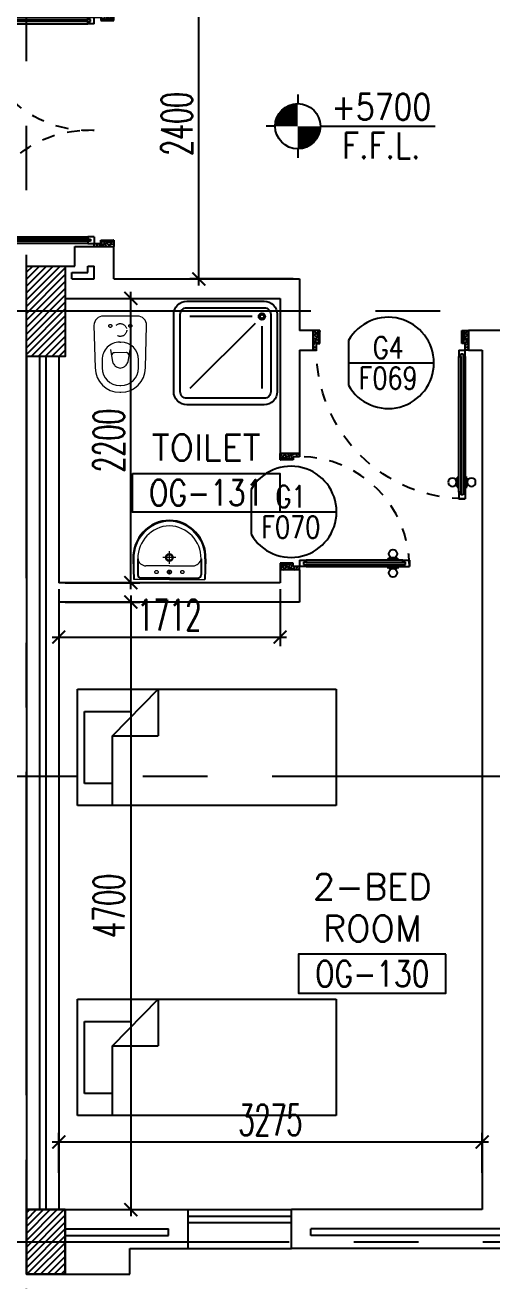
# Model space of a CAD drawing. Extents: x 276011.4 to 276105.3, y 57291.9 to 57371.4.
# Drawn here: x 276062.41 to 276066.02, y 57298.46 to 57308.18 of the extents above; entities that cross this region are included whole.
import ezdxf
from ezdxf.enums import TextEntityAlignment as Align

# ---------------------------------------------------------------- set-up
doc = ezdxf.new("R2010")
doc.units = 0
doc.header["$MEASUREMENT"] = 0
doc.header["$PDMODE"] = 34
for name, pattern in [('CENTERX2', [4, 2.5, -0.5, 0.5, -0.5]), ('DASHED', [0.75, 0.5, -0.25]), ('HIDDEN', [0.375, 0.25, -0.125]), ('HIDDEN2', [0.1875, 0.125, -0.0625])]:
    doc.linetypes.add(name, pattern=pattern)
doc.layers.get('0').update_dxf_attribs({"linetype": 'CONTINUOUS'})
doc.layers.get('DEFPOINTS').update_dxf_attribs({"linetype": 'CONTINUOUS'})
for name, color, linetype in [('AX-DIM', 4, 'CONTINUOUS'), ('AXES', 11, 'CENTERX2'), ('COL', 5, 'CONTINUOUS'), ('DIM', 4, 'CONTINUOUS'), ('DOOR', 7, 'CONTINUOUS'), ('DOOR-CR', 2, 'CONTINUOUS'), ('DOOR-NO', 3, 'CONTINUOUS'), ('FIX', 3, 'CONTINUOUS'), ('FUR', 4, 'CONTINUOUS'), ('HAT', 8, 'CONTINUOUS'), ('INSUL', 4, 'CONTINUOUS'), ('LEV-PL', 3, 'CONTINUOUS'), ('RM-BOX', 4, 'CONTINUOUS'), ('RM-NAME', 2, 'CONTINUOUS'), ('RM-NO', 2, 'CONTINUOUS'), ('WALL', 2, 'CONTINUOUS'), ('WIN', 3, 'CONTINUOUS')]:
    doc.layers.add(name, color=color, linetype=linetype)
doc.styles.add('ROMANS', font='ROMANS.shx', dxfattribs={"width": 0.6})
doc.styles.add('S', font='ROMANS.SHX')
doc.dimstyles.new('STANDARD in', dxfattribs={"dimtxt": 0.24, "dimasz": 0.1, "dimexe": 0.07, "dimexo": 0.05, "dimgap": 0.05, "dimtad": 1, "dimdec": 0, "dimlfac": 1000, "dimzin": 0, "dimdsep": 46, "dimtxsty": 'ROMANS', "dimblk": 'ARCHTICK', "dimcen": 0.05, "dimdle": 0.05, "dimclrd": 4, "dimclre": 4, "dimclrt": 2, "dimadec": 0, "dimazin": 0, "dimtfac": 1, "dimtdec": 0, "dimtmove": 2, "dimatfit": 3, "dimfxl": 0, "dimtolj": 1, "dimtzin": 0, "dimarcsym": 0})

# ---------------------------------------------------------------- blocks, each defined once
blk = doc.blocks.new('_ARCHTICK')
at = {"color": 0, "linetype": 'ByBlock', "const_width": 0.15}
blk.add_lwpolyline([(-0.5, -0.5), (0.5, 0.5)], dxfattribs=at)
blk = doc.blocks.new('*D594')
at = {"layer": 'AX-DIM', "color": 4, "lineweight": -2, "ltscale": 0.3}
for p, q in [((276103.9155, 57298.5629), (276103.9155, 57293.2379)), ((276103.2655, 57298.5129), (276103.9855, 57298.5129)), ((276061.3205, 57293.2879), (276103.9855, 57293.2879))]:
    blk.add_line(p, q, dxfattribs=at)
at = {"layer": 'DEFPOINTS', "color": 0, "ltscale": 0.3}
for p in [(276103.2155, 57298.5129), (276061.2705, 57293.2879), (276103.9155, 57293.2879)]:
    blk.add_point(p, dxfattribs=at)
at = {"layer": 'AX-DIM', "color": 4, "lineweight": -2, "ltscale": 0.3, "xscale": 0.1, "yscale": 0.1, "zscale": 0.1}
for p, rotation in [((276103.9155, 57298.5129), 90), ((276103.9155, 57293.2879), 270)]:
    blk.add_blockref('_ARCHTICK', p, dxfattribs=dict(at, rotation=rotation))
at = {"layer": 'AX-DIM', "color": 2, "ltscale": 0.3, "insert": (276103.7455, 57295.9004), "char_height": 0.24, "attachment_point": 5, "rotation": 90, "style": 'ROMANS'}
blk.add_mtext('\\A1;5225', dxfattribs=at)
blk = doc.blocks.new('LEV1')
at = {"layer": 'LEV-PL'}
for p, q in [((0, 245), (0, 175)), ((-175, 0), (-245, 0)), ((175, 0), (1061.3, 0)), ((0, -175), (0, -245))]:
    blk.add_line(p, q, dxfattribs=at)
at = {"layer": 'LEV-PL', "const_width": 175}
for points in [[(-87.5, 0, -0.414214), (0, 87.5, -1)], [(87.5, 0, -0.414214), (0, -87.5, -1)]]:
    blk.add_lwpolyline(points, format="xyb", dxfattribs=at)
at = {"layer": 'LEV-PL'}
blk.add_circle((0, 0), 175, dxfattribs=at)
at = {"layer": 'LEV-PL', "color": 4, "style": 'S', "width": 0.85}
for tag, p in [('+0000', (646.1, 50)), ('F.F.L.', (646.1, -250))]:
    blk.add_attdef(tag, text='', height=200, dxfattribs=at).set_placement(p, align=Align.CENTER)
blk = doc.blocks.new('DOOR100')
at = {"layer": 'DOOR', "color": 0, "linetype": 'ByBlock'}
for p, q in [((-25, 1300), (-75, 1300)), ((-75, 1300), (-25, 1300)), ((-75, 1250), (-75, 1300)), ((-42, 1270), (-58, 1270)), ((-58, 1250), (-58, 1270)), ((-42, 1250), (-42, 1270)), ((-25, 1250), (-25, 1300)), ((-82.2, 1205), (-91.2, 1205)), ((-91.2, 1205), (-91.2, 1140.2)), ((-75, 1217.6), (-82.2, 1217.6)), ((-82.2, 1127.6), (-82.2, 1217.6)), ((-82.2, 1205), (-82.2, 1140.2)), ((-58, 1250), (-75, 1250)), ((-25, 1250), (-42, 1250)), ((-25, 1217.6), (-17.8, 1217.6)), ((-17.8, 1127.6), (-17.8, 1217.6)), ((-17.8, 1205), (-8.8, 1205)), ((-17.8, 1205), (-17.8, 1140.2)), ((-8.8, 1205), (-8.8, 1140.2)), ((-82.2, 1140.2), (-91.2, 1140.2)), ((-75, 1127.6), (-82.2, 1127.6)), ((-25, 1127.6), (-17.8, 1127.6)), ((-17.8, 1140.2), (-8.8, 1140.2)), ((-75, 200), (-58, 200)), ((-75, 150), (-75, 200)), ((-58, 200), (-58, 180)), ((-42, 200), (-25, 200)), ((-42, 180), (-42, 200)), ((-25, 200), (-25, 150)), ((-1200, 0), (-1200, 150)), ((-1200, 150), (-1175, 150)), ((-1200, 150), (-1200, 0)), ((-1175, 150), (-1175, 100)), ((-1175, 100), (-1150, 100)), ((-1150, 100), (-1150, 0)), ((-75, 150), (-25, 150)), ((-58, 180), (-42, 180)), ((-50, 100), (-50, 0)), ((-25, 100), (-50, 100)), ((0, 150), (-25, 150)), ((-25, 150), (-25, 100)), ((0, 150), (0, 0)), ((-1150, 0), (-1200, 0)), ((-50, 0), (0, 0))]:
    blk.add_line(p, q, dxfattribs=at)
at = {"layer": 'DOOR', "linetype": 'ByBlock'}
for p, q in [((-75, 1250), (-75, 200)), ((-58, 200), (-58, 1250)), ((-42, 200), (-42, 1250)), ((-25, 200), (-25, 1250)), ((0, 0), (0, 150))]:
    blk.add_line(p, q, dxfattribs=at)
at = {"layer": 'DOOR', "color": 9, "linetype": 'ByBlock'}
for p, q in [((-1150, 0), (-1200, 113.7)), ((-1150, 0), (-1163.4, 100)), ((-50, 0), (0, 113.7)), ((-50, 0), (-36.6, 100)), ((-1150, 0), (-1200, 40.1)), ((-50, 0), (0, 40.1))]:
    blk.add_line(p, q, dxfattribs=at)
at = {"layer": 'DOOR', "color": 0, "linetype": 'ByBlock'}
for centre in [(-123.5, 1172.6), (23.5, 1172.6)]:
    blk.add_circle(centre, 32.4, dxfattribs=at)
at = {"layer": 'DOOR', "linetype": 'HIDDEN', "ltscale": 0.5}
blk.add_arc((-25, 150), 1150, 89.99998, 180.00006, dxfattribs=at)
at = {"layer": 'DOOR', "color": 9, "linetype": 'ByBlock'}
for centre, radius, start, end in [((-1150, 0), 154.4, 103.71423, 108.89471), ((-1150, 0), 134.4, 100.71998, 111.84015), ((-50, 0), 134.4, 68.15985, 79.28002), ((-50, 0), 114.4, 64.08384, 77.37743), ((-50, 0), 154.4, 71.10529, 76.28577), ((-1150, 0), 94.4, 90, 121.98181), ((-1150, 0), 74.4, 90, 132.22357), ((-1150, 0), 54.4, 90, 156.79262), ((-1150, 0), 34.4, 90, 180), ((-1150, 0), 14.4, 90, 180), ((-50, 0), 94.4, 58.01819, 90), ((-50, 0), 74.4, 47.77643, 90), ((-50, 0), 54.4, 23.20738, 90), ((-50, 0), 34.4, 0, 90), ((-50, 0), 14.4, 0, 90)]:
    blk.add_arc(centre, radius, start, end, dxfattribs=at)
blk = doc.blocks.new('DOOR90')
at = {"layer": 'DOOR', "color": 0, "linetype": 'ByBlock'}
for p, q in [((-150, 0), (-150, -25)), ((-150, 0), (0, 0)), ((0, -50), (0, 0)), ((-1000, -25), (-1000, -75)), ((-1000, -75), (-1000, -25)), ((-950, -25), (-1000, -25)), ((-950, -75), (-1000, -75)), ((-970, -42), (-970, -58)), ((-950, -42), (-970, -42)), ((-950, -58), (-970, -58)), ((-950, -25), (-950, -42)), ((-950, -58), (-950, -75)), ((-917.6, -25), (-917.6, -17.8)), ((-827.6, -17.8), (-917.6, -17.8)), ((-917.6, -75), (-917.6, -82.2)), ((-827.6, -82.2), (-917.6, -82.2)), ((-905, -17.8), (-905, -8.8)), ((-905, -8.8), (-840.2, -8.8)), ((-905, -17.8), (-840.2, -17.8)), ((-905, -82.2), (-905, -91.2)), ((-905, -82.2), (-840.2, -82.2)), ((-905, -91.2), (-840.2, -91.2)), ((-840.2, -17.8), (-840.2, -8.8)), ((-840.2, -82.2), (-840.2, -91.2)), ((-827.6, -25), (-827.6, -17.8)), ((-827.6, -75), (-827.6, -82.2)), ((-200, -42), (-200, -25)), ((-200, -25), (-150, -25)), ((-180, -42), (-200, -42)), ((-200, -75), (-200, -58)), ((-200, -58), (-180, -58)), ((-150, -75), (-200, -75)), ((-180, -58), (-180, -42)), ((-150, -75), (-150, -25)), ((-150, -25), (-100, -25)), ((-100, -25), (-100, -50)), ((-100, -50), (0, -50)), ((-100, -850), (0, -850)), ((-100, -875), (-100, -850)), ((0, -850), (0, -900)), ((-150, -900), (-150, -875)), ((-150, -875), (-100, -875)), ((0, -900), (-150, -900)), ((-150, -900), (0, -900))]:
    blk.add_line(p, q, dxfattribs=at)
at = {"layer": 'DOOR', "color": 9, "linetype": 'ByBlock'}
for p, q in [((0, -50), (-113.7, 0)), ((0, -50), (-40.1, 0)), ((0, -50), (-100, -36.6)), ((0, -850), (-113.7, -900)), ((0, -850), (-100, -863.4)), ((0, -850), (-40.1, -900))]:
    blk.add_line(p, q, dxfattribs=at)
at = {"layer": 'DOOR', "linetype": 'ByBlock'}
for p, q in [((-200, -25), (-950, -25)), ((-200, -42), (-950, -42)), ((-200, -58), (-950, -58)), ((-950, -75), (-200, -75))]:
    blk.add_line(p, q, dxfattribs=at)
at = {"layer": 'DOOR', "color": 0, "linetype": 'ByBlock'}
for centre in [(-872.6, 23.5), (-872.6, -123.5)]:
    blk.add_circle(centre, 32.4, dxfattribs=at)
at = {"layer": 'DOOR', "color": 9, "linetype": 'ByBlock'}
for centre, radius, start, end in [((0, -50), 154.4, 161.10529, 166.28577), ((0, -50), 134.4, 158.15985, 169.28002), ((0, -50), 94.4, 148.01819, 180), ((0, -50), 74.4, 137.77643, 180), ((0, -50), 114.4, 154.08384, 167.37743), ((0, -50), 54.4, 113.20738, 180), ((0, -50), 34.4, 90, 180), ((0, -50), 14.4, 90, 180), ((0, -850), 94.4, 180, 211.98181), ((0, -850), 74.4, 180, 222.22357), ((0, -850), 54.4, 180, 246.79262), ((0, -850), 34.4, 180, 270), ((0, -850), 14.4, 180, 270), ((0, -850), 154.4, 193.71423, 198.89471), ((0, -850), 134.4, 190.71998, 201.84015)]:
    blk.add_arc(centre, radius, start, end, dxfattribs=at)
at = {"layer": 'DOOR', "linetype": 'HIDDEN', "ltscale": 0.5}
blk.add_arc((-150, -25), 850, 180, 270, dxfattribs=at)
blk = doc.blocks.new('DD1')
at = {"layer": 'DOOR-CR'}
blk.add_line((-307.6, 0), (352.8, 0), dxfattribs=at)
blk.add_lwpolyline([(-307.6, -172.9, 3.820224), (-307.6, 172.9)], format="xyb", close=True, dxfattribs=at)
at = {"layer": 'DOOR-NO', "color": 255, "style": 'ROMANS', "width": 0.8}
for tag, p in [('G', (0, 183.5)), ('000', (0, -141.4))]:
    blk.add_attdef(tag, text='', height=204, dxfattribs=at).set_placement(p, align=Align.MIDDLE)
blk = doc.blocks.new('RM1')
at = {"layer": 'RM-BOX'}
blk.add_lwpolyline([(569.9, -200), (-569.9, -200), (-569.9, -500), (569.9, -500)], close=True, dxfattribs=at)
at = {"layer": 'RM-NAME', "style": 'ROMANS'}
for tag, p in [('ROOMNAME1', (0, 323.8)), ('ROOMNAME2', (0, 0))]:
    blk.add_attdef(tag, text='', height=200, dxfattribs=at).set_placement(p, align=Align.MIDDLE)
at = {"layer": 'RM-NO', "style": 'ROMANS', "width": 0.8}
blk.add_attdef('ROOMNO', text='', height=200, dxfattribs=at).set_placement((0, -350), align=Align.MIDDLE)
blk = doc.blocks.new('C11')
at = {"layer": 'HAT'}
h = blk.add_hatch(dxfattribs=at)
h.set_pattern_fill('ANSI31', color=256, scale=300, style=0)
h.set_pattern_definition([(45, (-248556.182, -75061.005), (-26.5165043, 26.5165043), [])])
h.paths.add_polyline_path([(300, 700), (0, 700), (0, 350), (300, 350)])
h.paths.add_polyline_path([(300, 350), (0, 350), (0, 0), (300, 0)])
at = {"layer": 'COL'}
blk.add_lwpolyline([(300, 700), (300, 0), (0, 0), (0, 700)], close=True, dxfattribs=at)
blk = doc.blocks.new('C-300')
at = {"layer": 'HAT', "linetype": 'ByBlock', "ltscale": 0.3}
h = blk.add_hatch(dxfattribs=at)
h.set_pattern_fill('ANSI31', color=8, scale=300, style=0)
h.set_pattern_definition([(45, (-258496.182, -82361.005), (-26.5165043, 26.5165043), [])])
h.paths.add_polyline_path([(300, 500), (0, 500), (0, 250), (300, 250)])
h.paths.add_polyline_path([(300, 250), (0, 250), (0, 0), (300, 0)])
at = {"layer": 'COL'}
blk.add_lwpolyline([(0, 500), (300, 500), (300, 0), (0, 0)], close=True, dxfattribs=at)
blk = doc.blocks.new('*D172')
at = {"layer": 'DEFPOINTS', "color": 0, "linetype": 'ByBlock', "ltscale": 0.3}
for p in [(276062.6655, 57303.7129), (276062.8819, 57299.0129), (276063.223, 57299.0129)]:
    blk.add_point(p, dxfattribs=at)
at = {"layer": 'DIM', "color": 4, "linetype": 'ByBlock', "lineweight": -2, "ltscale": 0.3}
for p, q in [((276062.7155, 57303.7129), (276063.293, 57303.7129)), ((276063.223, 57303.7629), (276063.223, 57298.9629)), ((276062.9319, 57299.0129), (276063.293, 57299.0129))]:
    blk.add_line(p, q, dxfattribs=at)
at = {"layer": 'DIM', "color": 4, "linetype": 'ByBlock', "lineweight": -2, "ltscale": 0.3, "xscale": 0.1, "yscale": 0.1, "zscale": 0.1}
for p, rotation in [((276063.223, 57303.7129), 90), ((276063.223, 57299.0129), 270)]:
    blk.add_blockref('_ARCHTICK', p, dxfattribs=dict(at, rotation=rotation))
at = {"layer": 'DIM', "color": 2, "linetype": 'ByBlock', "ltscale": 0.3, "insert": (276063.053, 57301.3629), "char_height": 0.24, "attachment_point": 5, "rotation": 90, "style": 'ROMANS'}
blk.add_mtext('\\A1;4700', dxfattribs=at)
blk = doc.blocks.new('*D171')
at = {"layer": 'DEFPOINTS', "color": 0, "linetype": 'ByBlock', "ltscale": 0.3}
for p in [(276065.9405, 57299.5361), (276062.6655, 57299.2483), (276065.9405, 57299.2483)]:
    blk.add_point(p, dxfattribs=at)
at = {"layer": 'DIM', "color": 4, "linetype": 'ByBlock', "lineweight": -2, "ltscale": 0.3}
for p, q in [((276062.6155, 57299.5361), (276065.9905, 57299.5361)), ((276062.6655, 57299.2983), (276062.6655, 57299.6061)), ((276065.9405, 57299.2983), (276065.9405, 57299.6061))]:
    blk.add_line(p, q, dxfattribs=at)
at = {"layer": 'DIM', "color": 4, "linetype": 'ByBlock', "lineweight": -2, "ltscale": 0.3, "xscale": 0.1, "yscale": 0.1, "zscale": 0.1, "rotation": 180}
blk.add_blockref('_ARCHTICK', (276062.6655, 57299.5361), dxfattribs=at)
at = {"layer": 'DIM', "color": 4, "linetype": 'ByBlock', "lineweight": -2, "ltscale": 0.3, "xscale": 0.1, "yscale": 0.1, "zscale": 0.1}
blk.add_blockref('_ARCHTICK', (276065.9405, 57299.5361), dxfattribs=at)
at = {"layer": 'DIM', "color": 2, "linetype": 'ByBlock', "ltscale": 0.3, "insert": (276064.303, 57299.7061), "char_height": 0.24, "attachment_point": 5, "style": 'ROMANS'}
blk.add_mtext('\\A1;3275', dxfattribs=at)
blk = doc.blocks.new('*D170')
at = {"layer": 'DEFPOINTS', "color": 0, "linetype": 'ByBlock', "ltscale": 0.3}
for p in [(276062.9191, 57306.0629), (276063.223, 57306.0629), (276062.6655, 57303.8629)]:
    blk.add_point(p, dxfattribs=at)
at = {"layer": 'DIM', "color": 4, "linetype": 'ByBlock', "lineweight": -2, "ltscale": 0.3}
for p, q in [((276062.9691, 57306.0629), (276063.293, 57306.0629)), ((276063.223, 57303.8129), (276063.223, 57306.1129)), ((276062.7155, 57303.8629), (276063.293, 57303.8629))]:
    blk.add_line(p, q, dxfattribs=at)
at = {"layer": 'DIM', "color": 4, "linetype": 'ByBlock', "lineweight": -2, "ltscale": 0.3, "xscale": 0.1, "yscale": 0.1, "zscale": 0.1}
for p, rotation in [((276063.223, 57306.0629), 90), ((276063.223, 57303.8629), 270)]:
    blk.add_blockref('_ARCHTICK', p, dxfattribs=dict(at, rotation=rotation))
at = {"layer": 'DIM', "color": 2, "linetype": 'ByBlock', "ltscale": 0.3, "insert": (276063.053, 57304.9629), "char_height": 0.24, "attachment_point": 5, "rotation": 90, "style": 'ROMANS'}
blk.add_mtext('\\A1;2200', dxfattribs=at)
blk = doc.blocks.new('*D169')
at = {"layer": 'DEFPOINTS', "color": 0, "linetype": 'ByBlock', "ltscale": 0.3}
for p in [(276062.6655, 57303.8629), (276064.3775, 57303.8629), (276064.3775, 57303.4426)]:
    blk.add_point(p, dxfattribs=at)
at = {"layer": 'DIM', "color": 4, "linetype": 'ByBlock', "lineweight": -2, "ltscale": 0.3}
for p, q in [((276062.6655, 57303.8129), (276062.6655, 57303.3726)), ((276064.3775, 57303.8129), (276064.3775, 57303.3726)), ((276062.6155, 57303.4426), (276064.4275, 57303.4426))]:
    blk.add_line(p, q, dxfattribs=at)
at = {"layer": 'DIM', "color": 4, "linetype": 'ByBlock', "lineweight": -2, "ltscale": 0.3, "xscale": 0.1, "yscale": 0.1, "zscale": 0.1, "rotation": 180}
blk.add_blockref('_ARCHTICK', (276062.6655, 57303.4426), dxfattribs=at)
at = {"layer": 'DIM', "color": 4, "linetype": 'ByBlock', "lineweight": -2, "ltscale": 0.3, "xscale": 0.1, "yscale": 0.1, "zscale": 0.1}
blk.add_blockref('_ARCHTICK', (276064.3775, 57303.4426), dxfattribs=at)
at = {"layer": 'DIM', "color": 2, "linetype": 'ByBlock', "ltscale": 0.3, "insert": (276063.5215, 57303.6126), "char_height": 0.24, "attachment_point": 5, "style": 'ROMANS'}
blk.add_mtext('\\A1;1712', dxfattribs=at)
blk = doc.blocks.new('A$C272A55A0')
at = {"layer": 'DOOR', "color": 0, "linetype": 'ByBlock'}
for p, q in [((0, 900.4), (0, 1050.4)), ((50, 1050.4), (0, 1050.4)), ((50, 950.4), (50, 1050.4)), ((1750, 950.4), (1750, 1050.4)), ((1750, 1050.4), (1800, 1050.4)), ((1800, 1050.4), (1800, 900.4)), ((0, 900.4), (25, 900.4)), ((25, 950.4), (50, 950.4)), ((25, 900.4), (25, 950.4)), ((75, 900.4), (25, 900.4)), ((25, 850.4), (25, 900.4)), ((75, 900.4), (75, 850.4)), ((1725, 900.4), (1775, 900.4)), ((1725, 900.4), (1725, 850.4)), ((1775, 950.4), (1750, 950.4)), ((1775, 900.4), (1775, 950.4)), ((1800, 900.4), (1775, 900.4)), ((1775, 850.4), (1775, 900.4)), ((42, 850.4), (25, 850.4)), ((58, 870.4), (42, 870.4)), ((42, 870.4), (42, 850.4)), ((58, 850.4), (58, 870.4)), ((75, 850.4), (58, 850.4)), ((1725, 850.4), (1742, 850.4)), ((1742, 870.4), (1758, 870.4)), ((1742, 850.4), (1742, 870.4)), ((1758, 870.4), (1758, 850.4)), ((1758, 850.4), (1775, 850.4)), ((1717.8, 160.1), (1708.8, 160.1)), ((1708.8, 95.3), (1708.8, 160.1)), ((1725, 172.7), (1717.8, 172.7)), ((1717.8, 172.7), (1717.8, 82.7)), ((1717.8, 95.3), (1717.8, 160.1)), ((1775, 172.7), (1782.2, 172.7)), ((1782.2, 172.7), (1782.2, 82.7)), ((1782.2, 160.1), (1791.2, 160.1)), ((1782.2, 95.3), (1782.2, 160.1)), ((1791.2, 95.3), (1791.2, 160.1)), ((25, 50.4), (42, 50.4)), ((25, 50.4), (25, 0.4)), ((25, 0.4), (75, 0.4)), ((75, 0.4), (25, 0.4)), ((42, 50.4), (42, 30.4)), ((42, 30.4), (58, 30.4)), ((58, 50.4), (75, 50.4)), ((58, 50.4), (58, 30.4)), ((75, 50.4), (75, 0.4)), ((1717.8, 95.3), (1708.8, 95.3)), ((1725, 82.7), (1717.8, 82.7)), ((1742, 50.4), (1725, 50.4)), ((1725, 50.4), (1725, 0.4)), ((1775, 0.4), (1725, 0.4)), ((1725, 0.4), (1775, 0.4)), ((1742, 50.4), (1742, 30.4)), ((1758, 30.4), (1742, 30.4)), ((1775, 50.4), (1758, 50.4)), ((1758, 50.4), (1758, 30.4)), ((1775, 82.7), (1782.2, 82.7)), ((1775, 50.4), (1775, 0.4)), ((1782.2, 95.3), (1791.2, 95.3))]:
    blk.add_line(p, q, dxfattribs=at)
at = {"layer": 'DOOR', "color": 9, "linetype": 'ByBlock'}
for p, q in [((50, 1050.4), (0, 1010.2)), ((50, 1050.4), (0, 936.6)), ((50, 1050.4), (36.6, 950.4)), ((1750, 1050.4), (1800, 1010.2)), ((1750, 1050.4), (1800, 936.6)), ((1750, 1050.4), (1763.4, 950.4))]:
    blk.add_line(p, q, dxfattribs=at)
at = {"layer": 'DOOR', "linetype": 'ByBlock'}
for p, q in [((25, 850.4), (25, 50.4)), ((42, 850.4), (42, 50.4)), ((58, 850.4), (58, 50.4)), ((75, 50.4), (75, 850.4)), ((1725, 50.4), (1725, 850.4)), ((1742, 850.4), (1742, 50.4)), ((1758, 850.4), (1758, 50.4)), ((1775, 850.4), (1775, 50.4))]:
    blk.add_line(p, q, dxfattribs=at)
at = {"layer": 'DOOR', "color": 0, "linetype": 'ByBlock'}
for centre in [(1676.5, 127.7), (1823.5, 127.7)]:
    blk.add_circle(centre, 32.4, dxfattribs=at)
at = {"layer": 'DOOR', "color": 9, "linetype": 'ByBlock'}
for centre, radius, start, end in [((50, 1050.4), 54.4, 203.20738, 270), ((50, 1050.4), 74.4, 227.77643, 270), ((50, 1050.4), 34.4, 180, 270), ((50, 1050.4), 14.4, 180, 270), ((1750, 1050.4), 14.4, 270, 0), ((1750, 1050.4), 34.4, 270, 0), ((1750, 1050.4), 54.4, 270, 336.79262), ((1750, 1050.4), 74.4, 270, 312.22357), ((50, 1050.4), 94.4, 238.01819, 270), ((50, 1050.4), 114.4, 244.08384, 257.37743), ((50, 1050.4), 134.4, 248.15985, 259.28002), ((50, 1050.4), 154.4, 251.10529, 256.28577), ((1750, 1050.4), 94.4, 270, 301.98181), ((1750, 1050.4), 114.4, 282.62257, 295.91616), ((1750, 1050.4), 134.4, 280.71998, 291.84015), ((1750, 1050.4), 154.4, 283.71423, 288.89471)]:
    blk.add_arc(centre, radius, start, end, dxfattribs=at)
at = {"layer": 'DOOR', "linetype": 'HIDDEN', "ltscale": 0.5}
for centre, start, end in [((50, 851.4), 268.31738, 3.29648), ((1750, 851.4), 176.70352, 271.68262)]:
    blk.add_arc(centre, 851.4, start, end, dxfattribs=at)
at = {"layer": 'WALL', "linetype": 'ByBlock'}
blk.add_line((1800, 900.4), (1800, 1050.4), dxfattribs=at)
blk = doc.blocks.new('*D168')
at = {"layer": 'DEFPOINTS', "color": 0, "linetype": 'ByBlock', "ltscale": 0.3}
for p in [(276063.7488, 57308.6129), (276064.528, 57308.6129), (276064.528, 57306.2129)]:
    blk.add_point(p, dxfattribs=at)
at = {"layer": 'DIM', "color": 4, "linetype": 'ByBlock', "lineweight": -2, "ltscale": 0.3}
for p, q in [((276064.478, 57308.6129), (276063.6788, 57308.6129)), ((276063.7488, 57306.1629), (276063.7488, 57308.6629)), ((276064.478, 57306.2129), (276063.6788, 57306.2129))]:
    blk.add_line(p, q, dxfattribs=at)
at = {"layer": 'DIM', "color": 4, "linetype": 'ByBlock', "lineweight": -2, "ltscale": 0.3, "xscale": 0.1, "yscale": 0.1, "zscale": 0.1}
for p, rotation in [((276063.7488, 57308.6129), 90), ((276063.7488, 57306.2129), 270)]:
    blk.add_blockref('_ARCHTICK', p, dxfattribs=dict(at, rotation=rotation))
at = {"layer": 'DIM', "color": 2, "linetype": 'ByBlock', "ltscale": 0.3, "insert": (276063.5788, 57307.4129), "char_height": 0.24, "attachment_point": 5, "rotation": 90, "style": 'ROMANS'}
blk.add_mtext('\\A1;2400', dxfattribs=at)
blk = doc.blocks.new('LAV1')
at = {"layer": 'FIX', "linetype": 'ByBlock', "ltscale": 0.3}
for p, q in [((-280, 210), (-275, 50)), ((-245, 210), (-245, 85)), ((245, 210), (245, 85)), ((280, 210), (275, 50)), ((0, 60), (-220.2, 60)), ((0, 60), (220.2, 60))]:
    blk.add_line(p, q, dxfattribs=at)
at = {"layer": 'FIX', "linetype": 'Continuous', "lineweight": 20}
for p, q in [((-275, 210), (-275, 50)), ((275, 210), (275, 50)), ((0, 155), (-181.4, 155)), ((0, 155), (181.4, 155)), ((0, 50), (-275, 50)), ((0, 50), (-252.5, 50)), ((0, 50), (252.5, 50)), ((0, 50), (275, 50))]:
    blk.add_line(p, q, dxfattribs=at)
at = {"layer": 'FIX', "linetype": 'DASHED', "lineweight": 20, "ltscale": 0.05}
for p, q in [((49.5, 220), (-50.5, 220)), ((-0.5, 170), (-0.5, 270)), ((-0.5, 170), (-0.5, 270))]:
    blk.add_line(p, q, dxfattribs=at)
at = {"layer": 'FIX', "lineweight": 20}
for p, q in [((15.6, 107.5), (-15.5, 107.5)), ((0, 92), (0, 123))]:
    blk.add_line(p, q, dxfattribs=at)
for centre, radius in [((-0.5, 220), 29.5), ((-0.5, 220), 22.5), ((0, 107.5), 15.5)]:
    blk.add_circle(centre, radius, dxfattribs=at)
at = {"layer": 'FIX', "linetype": 'HIDDEN', "lineweight": 20, "ltscale": 0.05}
for centre in [(-100, 107.5), (100, 107.5)]:
    blk.add_circle(centre, 12.4, dxfattribs=at)
at = {"layer": 'FIX', "linetype": 'ByBlock', "ltscale": 0.3}
for centre, radius, start, end in [((6.9, 220), 287, 91.37765, 182.00641), ((-6.9, 220), 287, 357.99359, 88.62235), ((-220.1, 84.9), 24.9, 179.70214, 269.94861), ((220.1, 84.9), 24.9, 270.05139, 0.29786)]:
    blk.add_arc(centre, radius, start, end, dxfattribs=at)
at = {"layer": 'FIX', "linetype": 'Continuous', "lineweight": 20}
for centre, radius, start, end in [((8.4, 216.7), 283.4, 91.6988, 181.35097), ((-8.4, 216.7), 283.4, 358.64903, 88.3012), ((7.6, 212.5), 252.7, 91.73281, 180.48842), ((-7.6, 212.5), 252.7, 359.51158, 88.26719), ((-179.2, 221.8), 66.9, 190.20056, 268.07863), ((179.2, 221.8), 66.9, 271.92137, 349.79944)]:
    blk.add_arc(centre, radius, start, end, dxfattribs=at)
blk = doc.blocks.new('WC1')
at = {"layer": 'FIX', "lineweight": 20}
for p, q in [((-210, 203.8), (-538, 193.8)), ((-475, 140.8), (-538, 140.8)), ((-727, 4.8), (-727, -4.8)), ((-674, 4.8), (-674, -4.8)), ((-533.7, 24.2), (-539.5, 0)), ((-539.5, 0), (-533.7, -24.2)), ((-394.8, 75.7), (-490.4, 60.1)), ((-339, 4.8), (-339, -4.8)), ((-490.4, -60.1), (-394.8, -75.7)), ((-538, -140.8), (-475, -140.8)), ((-538, -193.8), (-210, -203.8))]:
    blk.add_line(p, q, dxfattribs=at)
at = {"layer": 'FIX', "linetype": 'Continuous', "lineweight": 20}
blk.add_line((-420.1, -47.3), (-420.4, 44.6), dxfattribs=at)
at = {"layer": 'FIX', "lineweight": 20}
blk.add_lwpolyline([(-213.2, -203.8), (-210, -203.8, 0.414214), (-137, -130.8), (-137, 0), (-137, 130.8, 0.414214), (-210, 203.8)], format="xyb", dxfattribs=at)
at = {"layer": 'FIX', "linetype": 'HIDDEN2', "lineweight": 20, "ltscale": 0.3}
blk.add_circle((-245, 0), 49.8, dxfattribs=at)
at = {"layer": 'FIX', "linetype": 'HIDDEN', "lineweight": 20, "ltscale": 0.05}
for centre in [(-213.2, 77.5), (-213.2, -77.5)]:
    blk.add_circle(centre, 11.6, dxfattribs=at)
at = {"layer": 'FIX', "lineweight": 20}
for centre, radius, start, end in [((-538, 4.8), 189, 90, 180), ((-538, 4.8), 136, 90, 180), ((-475, 4.8), 136, 360, 90), ((-473, -6.9), 68.2, 128.92417, 152.84682), ((-464.4, -17.6), 82, 108.49595, 128.92417), ((-538, -4.8), 189, 180, 270), ((-538, -4.8), 136, 180, 270), ((-473, 6.9), 68.2, 207.15318, 231.07583), ((-464.4, 17.6), 82, 231.07583, 251.50405), ((-475, -4.8), 136, 270, 0)]:
    blk.add_arc(centre, radius, start, end, dxfattribs=at)
at = {"layer": 'FIX', "linetype": 'Continuous', "lineweight": 20}
for centre, start, end in [((-442.7, 45.5), 357.66621, 91.61215), ((-442.4, -45.6), 268.38785, 2.33379)]:
    blk.add_arc(centre, 22.3, start, end, dxfattribs=at)
blk = doc.blocks.new('SHR1')
at = {"layer": 'FIX'}
for p, q in [((-195.7, 195.7), (-700, 700)), ((-142.7, 217.7), (-142.7, 700)), ((-217.7, 142.7), (-700, 142.7))]:
    blk.add_line(p, q, dxfattribs=at)
for points in [[(-825, 125), (-825, 725, -0.414214), (-725, 825), (-125, 825, -0.414214), (-25, 725), (-25, 125, -0.414214), (-125, 25), (-725, 25, -0.414214)], [(-775, 125), (-775, 725, -0.414214), (-725, 775), (-125, 775, -0.414214), (-75, 725), (-75, 125, -0.414214), (-125, 75), (-725, 75, -0.414214)]]:
    blk.add_lwpolyline(points, format="xyb", close=True, dxfattribs=at)
for radius in [25, 15]:
    blk.add_circle((-142.7, 142.7), radius, dxfattribs=at)

msp = doc.modelspace()

# ---------------------------------------------------------------- linework, layer by layer
at = {"layer": 'AXES'}
for p, q in [((276062.4155, 57291.8986), (276062.4155, 57370.3613)), ((276104.6155, 57305.9629), (276052.5255, 57305.9629)), ((276094.8155, 57302.3629), (276052.5255, 57302.3629)), ((276033.9467, 57298.7629), (276104.6155, 57298.7629))]:
    msp.add_line(p, q, dxfattribs=at)
at = {"layer": 'FUR'}
for p, q in [((276062.8105, 57303.0398), (276064.8105, 57303.0398)), ((276062.8105, 57302.1398), (276062.8105, 57303.0398)), ((276063.0822, 57302.6786), (276063.4356, 57303.0398)), ((276063.4356, 57303.0398), (276063.4356, 57302.6786)), ((276064.8105, 57303.0398), (276064.8105, 57302.1398)), ((276062.866, 57302.8676), (276063.2257, 57302.8676)), ((276062.866, 57302.3097), (276062.866, 57302.8676)), ((276063.0822, 57302.6786), (276063.4356, 57302.6786)), ((276063.0822, 57302.1398), (276063.0822, 57302.6786)), ((276063.0822, 57302.3097), (276062.866, 57302.3097)), ((276064.8105, 57302.1398), (276062.8105, 57302.1398)), ((276062.8105, 57300.641), (276064.8105, 57300.641)), ((276062.8105, 57299.741), (276062.8105, 57300.641)), ((276063.0822, 57300.2798), (276063.4356, 57300.641)), ((276063.4356, 57300.641), (276063.4356, 57300.2798)), ((276064.8105, 57300.641), (276064.8105, 57299.741)), ((276062.866, 57300.4688), (276063.2257, 57300.4688)), ((276062.866, 57299.9109), (276062.866, 57300.4688)), ((276063.0822, 57300.2798), (276063.4356, 57300.2798)), ((276063.0822, 57299.741), (276063.0822, 57300.2798)), ((276063.0822, 57299.9109), (276062.866, 57299.9109)), ((276064.8105, 57299.741), (276062.8105, 57299.741))]:
    msp.add_line(p, q, dxfattribs=at)
at = {"layer": 'INSUL'}
for p, q in [((276062.7655, 57306.2629), (276062.8905, 57306.2629)), ((276062.7655, 57306.2129), (276062.7655, 57306.2629)), ((276062.8905, 57306.2629), (276062.8905, 57306.3129)), ((276062.8905, 57306.3129), (276062.9405, 57306.3129)), ((276062.9405, 57306.2129), (276062.9405, 57306.3129)), ((276062.7655, 57306.2129), (276062.9405, 57306.2129)), ((276062.5155, 57305.6129), (276062.5155, 57299.0129)), ((276062.5655, 57305.6129), (276062.5655, 57299.0129)), ((276062.7155, 57298.8629), (276063.5155, 57298.8629)), ((276063.5155, 57298.8129), (276063.5155, 57298.8629)), ((276067.4655, 57298.8629), (276064.6155, 57298.8629)), ((276064.6155, 57298.8129), (276064.6155, 57298.8629)), ((276062.7155, 57298.8129), (276063.5155, 57298.8129)), ((276067.4655, 57298.8129), (276064.6155, 57298.8129))]:
    msp.add_line(p, q, dxfattribs=at)
at = {"layer": 'WALL'}
for p, q in [((276062.7905, 57306.3129), (276062.7905, 57306.4629)), ((276062.7905, 57306.4629), (276063.0905, 57306.4629)), ((276063.0905, 57306.2129), (276063.0905, 57306.4629)), ((276062.4155, 57306.3129), (276062.7905, 57306.3129)), ((276062.4155, 57306.2129), (276062.4155, 57306.3129)), ((276062.4155, 57306.2129), (276062.4155, 57306.3129)), ((276063.0905, 57306.2129), (276063.6155, 57306.2129)), ((276064.528, 57306.2129), (276064.528, 57305.8129)), ((276062.7155, 57306.0629), (276063.6155, 57306.0629)), ((276062.7155, 57306.0629), (276064.378, 57306.0629)), ((276064.378, 57306.0629), (276064.378, 57304.8629)), ((276064.6342, 57305.8129), (276064.528, 57305.8129)), ((276064.528, 57305.6629), (276064.528, 57304.8629)), ((276065.9405, 57305.6629), (276065.9405, 57299.0129)), ((276062.4155, 57305.6129), (276062.4155, 57299.0129)), ((276062.6655, 57305.6129), (276062.6655, 57303.8629)), ((276064.528, 57304.8629), (276064.378, 57304.8629)), ((276064.3775, 57303.9629), (276064.3775, 57303.8629)), ((276064.528, 57303.9629), (276064.378, 57303.9629)), ((276064.5275, 57303.9629), (276064.5275, 57303.7129)), ((276064.3775, 57303.8629), (276062.6655, 57303.8629)), ((276062.6655, 57303.7129), (276062.6655, 57299.0129)), ((276064.5275, 57303.7129), (276062.6655, 57303.7129)), ((276062.7155, 57299.0129), (276063.6655, 57299.0129)), ((276063.6655, 57298.7129), (276063.6655, 57299.0129)), ((276064.4655, 57298.7129), (276064.4655, 57299.0129)), ((276065.9405, 57299.0129), (276064.4655, 57299.0129)), ((276063.2155, 57298.7129), (276063.6655, 57298.7129)), ((276063.2155, 57298.5129), (276063.2155, 57298.7129)), ((276067.6155, 57298.7129), (276064.4655, 57298.7129)), ((276062.7155, 57298.5129), (276063.2155, 57298.5129))]:
    msp.add_line(p, q, dxfattribs=at)
at = {"layer": 'WALL', "linetype": 'ByBlock'}
for p, q in [((276063.0905, 57306.2129), (276064.528, 57306.2129)), ((276064.6342, 57305.6629), (276064.6342, 57305.8129)), ((276065.8342, 57305.6629), (276065.8342, 57305.8129)), ((276066.1967, 57305.8129), (276065.8342, 57305.8129)), ((276064.528, 57305.6629), (276064.6342, 57305.6629)), ((276065.8342, 57305.6629), (276065.9405, 57305.6629))]:
    msp.add_line(p, q, dxfattribs=at)
at = {"layer": 'WALL', "linetype": 'ByBlock', "ltscale": 0.3}
for points in [[(276062.7155, 57305.6129), (276062.4155, 57305.6129), (276062.4155, 57306.3129), (276062.7155, 57306.3129)], [(276062.4155, 57298.5129), (276062.7155, 57298.5129), (276062.7155, 57299.0129), (276062.4155, 57299.0129)]]:
    msp.add_lwpolyline(points, close=True, dxfattribs=at)
at = {"layer": 'WIN'}
for p, q in [((276063.6655, 57299.0129), (276064.4655, 57299.0129)), ((276063.6655, 57298.9629), (276064.4655, 57298.9629)), ((276063.6655, 57298.9129), (276064.4655, 57298.9129)), ((276063.6655, 57298.7129), (276064.4655, 57298.7129))]:
    msp.add_line(p, q, dxfattribs=at)

# ---------------------------------------------------------------- block references
at = {"layer": 'COL', "linetype": 'ByBlock', "xscale": 0.001, "yscale": 0.001, "zscale": 0.001}
msp.add_blockref('C11', (276062.4155, 57305.6129), dxfattribs=at)
at = {"layer": 'COL', "color": 6, "linetype": 'ByBlock', "ltscale": 0.3, "xscale": 0.001, "yscale": 0.001, "zscale": 0.001}
msp.add_blockref('C-300', (276062.4155, 57298.5129), dxfattribs=at)
at = {"layer": 'DOOR', "color": 0, "linetype": 'ByBlock', "yscale": 0.001, "zscale": 0.001}
for name, p, xscale, rotation in [('A$C272A55A0', (276062.0401, 57306.4629), -0.001, 270), ('DOOR100', (276065.8342, 57305.8129), -0.001, 180), ('DOOR90', (276064.378, 57303.9629), 0.001, 180)]:
    msp.add_blockref(name, p, dxfattribs=dict(at, xscale=xscale, rotation=rotation))
at = {"layer": 'DOOR-NO'}
ref = msp.add_blockref('DD1', (276065.2139, 57305.5634), dxfattribs=dict(at, xscale=0.001, yscale=0.001, zscale=0.001))
ref.add_attrib('G', 'G4', dxfattribs={"height": 0.17, "style": 'ROMANS', "width": 0.8}).set_placement((276065.2139, 57305.6814), align=Align.MIDDLE)
ref.add_attrib('000', 'F069', dxfattribs={"height": 0.17, "style": 'ROMANS', "width": 0.8}).set_placement((276065.2139, 57305.4456), align=Align.MIDDLE)
ref = msp.add_blockref('DD1', (276064.461, 57304.4111), dxfattribs=dict(at, xscale=0.001, yscale=0.001, zscale=0.001))
ref.add_attrib('G', 'G1', dxfattribs={"height": 0.17, "style": 'ROMANS', "width": 0.8}).set_placement((276064.461, 57304.529), align=Align.MIDDLE)
ref.add_attrib('000', 'F070', dxfattribs={"height": 0.17, "style": 'ROMANS', "width": 0.8}).set_placement((276064.461, 57304.2932), align=Align.MIDDLE)
at = {"layer": 'FIX', "xscale": 0.001, "yscale": 0.001, "zscale": 0.001, "rotation": 90}
for name, p in [('SHR1', (276064.38, 57306.0649)), ('WC1', (276063.1417, 57306.0629))]:
    msp.add_blockref(name, p, dxfattribs=at)
at = {"layer": 'FIX', "linetype": 'ByBlock', "ltscale": 0.3, "xscale": 0.001, "yscale": 0.001, "zscale": 0.001}
msp.add_blockref('LAV1', (276063.5217, 57303.8379), dxfattribs=at)
at = {"layer": 'LEV-PL', "xscale": 0.001, "yscale": 0.001, "zscale": 0.001}
msp.add_blockref('LEV1', (276064.5143, 57307.3948), dxfattribs=at).add_auto_attribs({'F.F.L.': 'F.F.L.', '+0000': '+5700'})
at = {"layer": 'RM-NAME'}
ref = msp.add_blockref('RM1', (276063.8059, 57304.909), dxfattribs=dict(at, xscale=-0.001, yscale=0.001, zscale=0.001))
ref.add_attrib('ROOMNO', 'OG-131', dxfattribs={"layer": 'RM-NO', "height": 0.2, "style": 'ROMANS', "width": 0.8}).set_placement((276063.8059, 57304.559), align=Align.MIDDLE)
ref.add_attrib('ROOMNAME2', 'TOILET', dxfattribs={"height": 0.2, "style": 'ROMANS'}).set_placement((276063.8059, 57304.909), align=Align.MIDDLE)
at = {"layer": 'RM-NAME', "xscale": 0.001, "yscale": 0.001, "zscale": 0.001}
msp.add_blockref('RM1', (276065.0902, 57301.1879), dxfattribs=at).add_auto_attribs({'ROOMNO': 'OG-130', 'ROOMNAME2': 'ROOM', 'ROOMNAME1': '2-BED'})

# ---------------------------------------------------------------- dimensions: what is measured, and where the dimension line sits
at = {"layer": 'AX-DIM'}
dim = msp.add_linear_dim(base=(276103.9155, 57293.2879), p1=(276103.2155, 57298.5129), p2=(276061.2705, 57293.2879), angle=270, dimstyle='STANDARD in', dxfattribs=at)
dim.commit()
dim.dimension.update_dxf_attribs({"geometry": '*D594', "text_midpoint": (276103.7455, 57295.9004)})
at = {"layer": 'DIM', "linetype": 'ByBlock', "ltscale": 0.3}
for base, p1, p2, picture, middle in [((276063.7488, 57308.6129), (276064.528, 57306.2129), (276064.528, 57308.6129), '*D168', (276063.5788, 57307.4129)), ((276063.223, 57306.0629), (276062.6655, 57303.8629), (276062.9191, 57306.0629), '*D170', (276063.053, 57304.9629)), ((276063.223, 57299.0129), (276062.6655, 57303.7129), (276062.8819, 57299.0129), '*D172', (276063.053, 57301.3629))]:
    dim = msp.add_linear_dim(base=base, p1=p1, p2=p2, angle=90, dimstyle='STANDARD in', dxfattribs=at)
    dim.commit()
    dim.dimension.update_dxf_attribs({"geometry": picture, "text_midpoint": middle})
for base, p1, p2, picture, middle in [((276064.3775, 57303.4426), (276062.6655, 57303.8629), (276064.3775, 57303.8629), '*D169', (276063.5215, 57303.6126)), ((276065.9405, 57299.5361), (276062.6655, 57299.2483), (276065.9405, 57299.2483), '*D171', (276064.303, 57299.7061))]:
    dim = msp.add_linear_dim(base=base, p1=p1, p2=p2, dimstyle='STANDARD in', dxfattribs=at)
    dim.commit()
    dim.dimension.update_dxf_attribs({"geometry": picture, "text_midpoint": middle})

doc.saveas('drawing.dxf')
